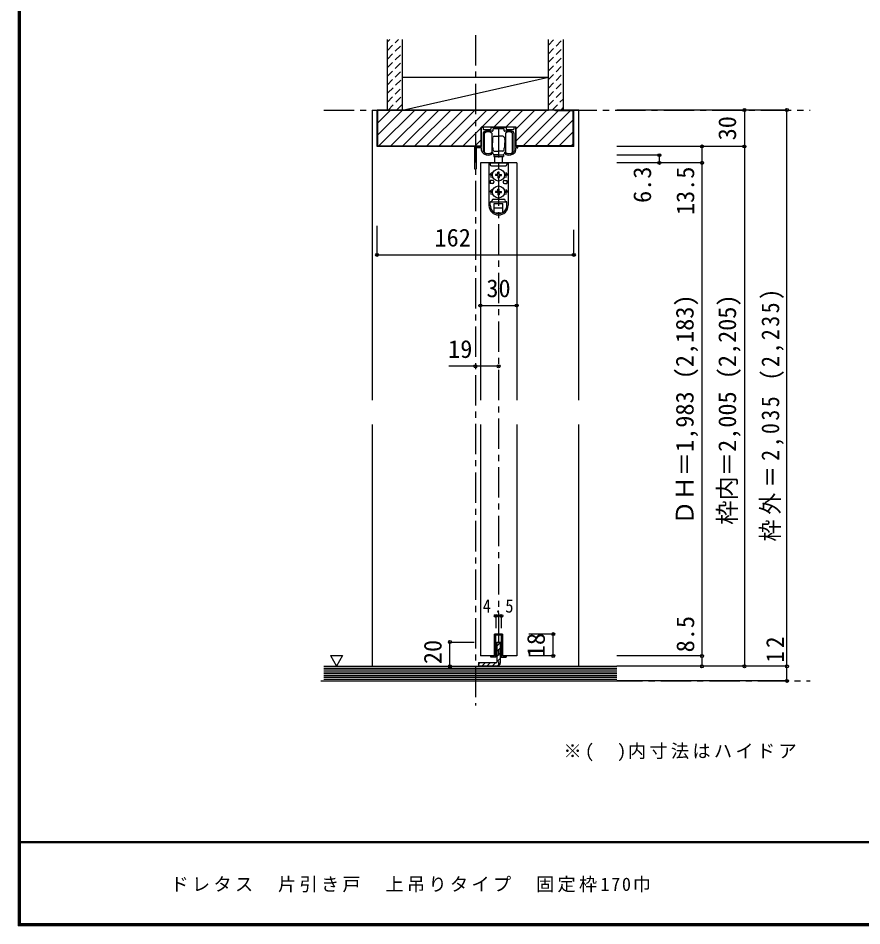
# Model space of a CAD drawing. Units: millimetres, scale not verified. Extents: x -973 to 977, y -718 to 696.
# Drawn here: x -973 to -279, y -701 to 46 of the extents above; entities that cross this region are included whole.
import ezdxf
from ezdxf.enums import TextEntityAlignment as Align

# ---------------------------------------------------------------- set-up
doc = ezdxf.new("R2010")
doc.units = ezdxf.units.MM
doc.header["$LTSCALE"] = 5
doc.header["$PDMODE"] = 32
doc.header["$PDSIZE"] = 2.5
doc.linetypes.add('CHAIN1', pattern=[8, 5, -1, 1, -1])
doc.linetypes.add('DASHED1', pattern=[1.8, 1.2, -0.6])
for name, color, linetype in [('0-1_通り芯', 4, 'CHAIN1'), ('0-2_柱', 3, 'Continuous'), ('0-3_仕上げ', 2, 'Continuous'), ('0-4_枠', 3, 'Continuous'), ('0-6_扉', 2, 'Continuous'), ('0-7_金物', 7, 'Continuous'), ('0-A_文字', 3, 'Continuous'), ('0-B_寸法', 7, 'Continuous'), ('0-C_ハッチ', 4, 'DASHED1'), ('F-1_枠', 6, 'Continuous'), ('F-A_文字', 7, 'Continuous')]:
    doc.layers.add(name, color=color, linetype=linetype)
doc.styles.add('ＭＳ ゴシック', font='')
doc.styles.get('ＭＳ ゴシック').set_extended_font_data('MS Gothic')

msp = doc.modelspace()

# ---------------------------------------------------------------- linework, layer by layer
at = {"layer": '0-1_通り芯'}
for p, q in [((-596.758, 32.5), (-596.758, -519.308)), ((-721.758, -29.151), (-321.258, -29.151)), ((-577.758, -43.151), (-577.758, -487.151)), ((-724.148, -499.151), (-321.258, -499.151))]:
    msp.add_line(p, q, dxfattribs=at)
at = {"layer": '0-2_柱'}
for p, q in [((-656.758, -2.151), (-536.758, -2.151)), ((-656.758, -29.151), (-536.758, -29.151))]:
    msp.add_line(p, q, dxfattribs=at)
at = {"layer": '0-2_柱', "color": 7}
msp.add_line((-656.758, -29.151), (-536.758, -2.151), dxfattribs=at)
at = {"layer": '0-3_仕上げ'}
for p, q in [((-669.258, -29.151), (-669.258, 28.849)), ((-656.758, -29.151), (-656.758, 28.849)), ((-536.758, -29.151), (-536.758, 28.849)), ((-524.258, -29.151), (-524.258, 28.849)), ((-721.758, -487.151), (-480.258, -487.151)), ((-721.758, -499.151), (-480.258, -499.151))]:
    msp.add_line(p, q, dxfattribs=at)
at = {"layer": '0-3_仕上げ', "color": 7}
for p, q in [((-721.758, -488.651), (-480.258, -488.651)), ((-721.758, -490.151), (-480.258, -490.151)), ((-721.758, -491.651), (-480.258, -491.651)), ((-721.758, -493.151), (-480.258, -493.151)), ((-721.758, -494.651), (-480.258, -494.651)), ((-721.758, -496.151), (-480.258, -496.151)), ((-721.758, -497.651), (-480.258, -497.651))]:
    msp.add_line(p, q, dxfattribs=at)
at = {"layer": '0-4_枠', "color": 4}
for p, q in [((-681.758, -29.151), (-681.758, -268.151)), ((-681.758, -29.151), (-677.758, -29.151)), ((-511.758, -29.151), (-515.758, -29.151)), ((-511.758, -268.151), (-511.758, -29.151)), ((-681.758, -288.151), (-681.758, -487.151)), ((-511.758, -487.151), (-511.758, -288.151))]:
    msp.add_line(p, q, dxfattribs=at)
at = {"layer": '0-4_枠'}
for p, q in [((-515.758, -29.151), (-677.758, -29.151)), ((-677.758, -59.151), (-677.758, -29.151)), ((-655.258, -29.651), (-677.258, -29.651)), ((-677.258, -58.651), (-677.258, -29.651)), ((-655.258, -29.151), (-655.258, -29.651)), ((-530.758, -29.651), (-530.758, -29.151)), ((-530.758, -29.651), (-516.258, -29.651)), ((-516.258, -58.651), (-516.258, -29.651)), ((-515.758, -59.151), (-515.758, -29.151)), ((-592.158, -59.151), (-592.158, -43.151)), ((-592.158, -59.151), (-677.758, -59.151)), ((-677.258, -58.651), (-592.158, -58.651)), ((-516.258, -58.651), (-563.358, -58.651)), ((-515.758, -59.151), (-563.358, -59.151))]:
    msp.add_line(p, q, dxfattribs=at)
msp.add_lwpolyline([(-563.358, -59.151), (-563.358, -43.151), (-592.158, -43.151)], dxfattribs=at)
at = {"layer": '0-6_扉', "color": 6}
for p, q in [((-562.758, -72.651), (-592.758, -72.651)), ((-592.758, -72.651), (-592.758, -268.151)), ((-562.758, -72.651), (-562.758, -268.151)), ((-592.758, -288.151), (-592.758, -478.651)), ((-562.758, -288.151), (-562.758, -478.651)), ((-581.008, -460.651), (-581.008, -478.651)), ((-574.508, -460.651), (-581.008, -460.651)), ((-574.508, -460.651), (-574.508, -478.651)), ((-581.008, -478.651), (-592.758, -478.651)), ((-562.758, -478.651), (-574.508, -478.651))]:
    msp.add_line(p, q, dxfattribs=at)
at = {"layer": '0-7_金物'}
for p, q in [((-591.758, -59.151), (-591.758, -43.651)), ((-591.258, -43.151), (-591.058, -43.151)), ((-590.558, -43.651), (-590.558, -44.651)), ((-583.908, -44.651), (-583.908, -43.651)), ((-583.408, -43.151), (-572.108, -43.151)), ((-578.058, -44.651), (-582.108, -44.651)), ((-577.758, -44.351), (-578.058, -44.651)), ((-577.458, -44.651), (-577.758, -44.351)), ((-573.408, -44.651), (-577.458, -44.651)), ((-571.608, -43.651), (-571.608, -44.651)), ((-564.958, -44.651), (-564.958, -43.651)), ((-564.458, -43.151), (-564.258, -43.151)), ((-563.758, -43.651), (-563.758, -59.151)), ((-590.558, -48.651), (-590.558, -62.774)), ((-590.058, -45.151), (-584.408, -45.151)), ((-589.358, -64.151), (-589.358, -48.151)), ((-582.708, -46.651), (-588.558, -46.651)), ((-583.358, -48.151), (-583.358, -56.151)), ((-583.358, -52.151), (-583.058, -52.151)), ((-582.858, -52.351), (-583.058, -52.151)), ((-582.758, -52.151), (-582.858, -52.151)), ((-582.858, -52.151), (-582.858, -56.151)), ((-582.408, -44.951), (-582.408, -46.351)), ((-581.258, -50.651), (-577.758, -50.651)), ((-574.258, -50.651), (-577.758, -50.651)), ((-573.108, -46.351), (-573.108, -44.951)), ((-566.958, -46.651), (-572.808, -46.651)), ((-572.758, -52.151), (-572.658, -52.151)), ((-572.658, -52.351), (-572.458, -52.151)), ((-572.658, -52.151), (-572.658, -56.151)), ((-572.158, -52.151), (-572.458, -52.151)), ((-572.158, -48.151), (-572.158, -56.151)), ((-571.108, -45.151), (-565.458, -45.151)), ((-566.158, -64.151), (-566.158, -48.151)), ((-564.958, -62.774), (-564.958, -48.651)), ((-597.358, -77.551), (-597.358, -59.351)), ((-597.158, -59.151), (-591.758, -59.151)), ((-583.358, -53.651), (-582.858, -53.651)), ((-583.358, -56.151), (-583.358, -64.151)), ((-583.358, -58.651), (-582.858, -58.651)), ((-583.058, -53.651), (-582.858, -53.451)), ((-582.858, -58.851), (-583.058, -58.651)), ((-582.858, -60.151), (-582.858, -56.151)), ((-572.458, -53.651), (-572.658, -53.451)), ((-572.158, -53.651), (-572.658, -53.651)), ((-572.658, -60.151), (-572.658, -56.151)), ((-572.158, -58.651), (-572.658, -58.651)), ((-572.658, -58.851), (-572.458, -58.651)), ((-572.158, -56.151), (-572.158, -64.151)), ((-563.758, -59.151), (-562.358, -59.151)), ((-596.158, -60.551), (-596.158, -77.551)), ((-591.758, -60.351), (-595.958, -60.351)), ((-591.758, -62.617), (-591.758, -60.351)), ((-583.358, -60.151), (-583.058, -60.151)), ((-583.258, -64.651), (-583.258, -64.908)), ((-582.858, -59.951), (-583.058, -60.151)), ((-582.758, -60.151), (-582.858, -60.151)), ((-582.258, -62.151), (-582.258, -60.651)), ((-581.258, -63.151), (-577.758, -63.151)), ((-577.758, -66.151), (-581.258, -66.151)), ((-580.758, -66.151), (-580.758, -66.451)), ((-574.258, -63.151), (-577.758, -63.151)), ((-577.758, -66.151), (-574.258, -66.151)), ((-574.758, -66.151), (-574.758, -66.451)), ((-573.758, -66.451), (-573.758, -67.451)), ((-573.258, -62.151), (-573.258, -60.651)), ((-572.758, -60.151), (-572.658, -60.151)), ((-572.658, -59.951), (-572.458, -60.151)), ((-572.158, -60.151), (-572.458, -60.151)), ((-572.258, -64.908), (-572.258, -64.651)), ((-563.758, -60.351), (-563.758, -62.617)), ((-562.358, -60.351), (-563.758, -60.351)), ((-585.657, -72.651), (-585.657, -107.551)), ((-585.614, -72.651), (-569.814, -72.651)), ((-584.657, -72.651), (-584.657, -74.151)), ((-581.758, -67.451), (-573.758, -67.451)), ((-580.758, -72.651), (-580.758, -67.451)), ((-574.758, -67.451), (-574.758, -72.651)), ((-570.857, -72.651), (-570.857, -74.151)), ((-569.857, -72.651), (-569.857, -107.551)), ((-583.414, -80.651), (-585.257, -82.651)), ((-583.657, -75.151), (-571.857, -75.151)), ((-578.276, -82.132), (-580.207, -82.165)), ((-580.207, -82.165), (-580.207, -83.137)), ((-578.276, -82.132), (-578.243, -80.201)), ((-577.271, -80.201), (-578.243, -80.201)), ((-577.237, -82.132), (-577.271, -80.201)), ((-577.237, -82.132), (-575.307, -82.165)), ((-575.307, -83.137), (-575.307, -82.165)), ((-572.1, -80.651), (-570.257, -82.651)), ((-584.157, -82.651), (-585.257, -82.651)), ((-582.657, -87.151), (-584.657, -87.151)), ((-584.657, -87.151), (-584.657, -89.651)), ((-582.657, -89.651), (-584.657, -89.651)), ((-581.657, -88.151), (-581.657, -88.651)), ((-578.276, -83.171), (-580.207, -83.137)), ((-578.276, -83.171), (-578.243, -85.101)), ((-578.243, -85.101), (-577.271, -85.101)), ((-577.237, -83.171), (-577.271, -85.101)), ((-577.237, -83.171), (-575.307, -83.137)), ((-573.857, -88.151), (-573.857, -88.651)), ((-572.857, -87.151), (-570.857, -87.151)), ((-572.857, -89.651), (-570.857, -89.651)), ((-571.357, -82.651), (-570.257, -82.651)), ((-570.857, -87.151), (-570.857, -89.651)), ((-583.414, -94.651), (-585.257, -96.651)), ((-584.157, -96.651), (-585.257, -96.651)), ((-578.276, -96.132), (-580.207, -96.165)), ((-580.207, -96.165), (-580.207, -97.137)), ((-578.276, -97.171), (-580.207, -97.137)), ((-578.276, -96.132), (-578.243, -94.201)), ((-577.271, -94.201), (-578.243, -94.201)), ((-577.237, -96.132), (-577.271, -94.201)), ((-577.237, -96.132), (-575.307, -96.165)), ((-577.237, -97.171), (-575.307, -97.137)), ((-575.307, -97.137), (-575.307, -96.165)), ((-572.1, -94.651), (-570.257, -96.651)), ((-571.357, -96.651), (-570.257, -96.651)), ((-582.157, -102.651), (-573.357, -102.651)), ((-578.276, -97.171), (-578.243, -99.101)), ((-578.243, -99.101), (-577.271, -99.101)), ((-577.237, -97.171), (-577.271, -99.101)), ((-584.657, -107.551), (-584.657, -105.151)), ((-584.157, -104.651), (-571.357, -104.651)), ((-581.257, -113.498), (-581.257, -106.151)), ((-581.257, -106.151), (-574.257, -106.151)), ((-581.257, -109.651), (-574.257, -109.651)), ((-574.257, -113.498), (-574.257, -106.151)), ((-570.857, -107.551), (-570.857, -105.151)), ((-580.785, -113.751), (-574.729, -113.751)), ((-581.008, -478.651), (-581.008, -460.651)), ((-581.008, -460.651), (-574.508, -460.651)), ((-580.008, -479.651), (-580.008, -461.651)), ((-575.508, -461.651), (-580.008, -461.651)), ((-575.508, -461.651), (-575.508, -479.651)), ((-574.508, -460.651), (-574.508, -478.651)), ((-584.008, -478.651), (-581.008, -478.651)), ((-584.008, -479.651), (-584.008, -478.651)), ((-580.008, -479.651), (-584.008, -479.651)), ((-575.508, -479.651), (-571.508, -479.651)), ((-574.508, -478.651), (-571.508, -478.651)), ((-571.508, -478.651), (-571.508, -479.651))]:
    msp.add_line(p, q, dxfattribs=at)
at = {"layer": '0-7_金物', "color": 3}
for p, q in [((-579.258, -467.151), (-576.258, -467.151)), ((-579.258, -467.151), (-579.258, -484.151)), ((-576.258, -484.151), (-576.258, -467.151)), ((-594.258, -484.151), (-594.258, -487.151)), ((-594.258, -484.151), (-579.258, -484.151)), ((-579.258, -487.151), (-594.258, -487.151))]:
    msp.add_line(p, q, dxfattribs=at)
at = {"layer": '0-7_金物'}
msp.add_lwpolyline([(-573.758, -66.451), (-581.758, -66.451), (-581.758, -67.451)], dxfattribs=at)
for centre in [(-577.757, -82.651), (-577.757, -96.651)]:
    msp.add_circle(centre, 5, dxfattribs=at)
for centre, radius, start, end in [((-591.258, -43.651), 0.5, 90, 180), ((-591.058, -43.651), 0.5, 360, 90), ((-590.058, -44.651), 0.5, 180, 270), ((-584.408, -44.651), 0.5, 270, 0), ((-583.408, -43.651), 0.5, 90, 180), ((-582.108, -44.951), 0.3, 90, 180), ((-573.408, -44.951), 0.3, 0, 90), ((-572.108, -43.651), 0.5, 0, 90), ((-571.108, -44.651), 0.5, 180, 270), ((-565.458, -44.651), 0.5, 270, 360), ((-564.458, -43.651), 0.5, 90, 180), ((-564.258, -43.651), 0.5, 0, 90), ((-588.558, -48.651), 2, 90, 180), ((-586.358, -52.151), 5, 53.1301, 126.8699), ((-582.758, -51.651), 0.5, 270, 0), ((-582.708, -46.351), 0.3, 270, 360), ((-581.258, -51.651), 1, 90, 180), ((-574.258, -51.651), 1, 0, 90), ((-572.758, -51.651), 0.5, 180, 270), ((-572.808, -46.351), 0.3, 180, 270), ((-569.158, -52.151), 5, 53.1301, 126.8699), ((-566.958, -48.651), 2, 0, 90), ((-597.158, -59.351), 0.2, 90, 180), ((-562.358, -59.751), 0.6, 270, 90), ((-595.958, -60.551), 0.2, 90, 180), ((-589.758, -62.617), 2, 180, 215.95057), ((-586.358, -60.151), 6.2, 215.95057, 293.81884), ((-590.258, -62.774), 0.3, 180, 213.92311), ((-586.358, -60.151), 5, 213.92311, 301.89079), ((-586.358, -60.151), 5, 233.1301, 306.8699), ((-584.258, -64.908), 1, 293.81884, 0), ((-583.558, -64.651), 0.3, 360, 121.89079), ((-584.258, -65.151), 2, 0, 63.25632), ((-582.758, -60.651), 0.5, 0, 90), ((-581.258, -62.151), 1, 180, 270), ((-581.258, -65.151), 1, 180, 270), ((-574.258, -62.151), 1, 270, 0), ((-574.258, -65.151), 1, 270, 0), ((-572.758, -60.651), 0.5, 90, 180), ((-571.258, -65.151), 2, 116.74368, 180), ((-571.958, -64.651), 0.3, 58.10921, 180), ((-571.258, -64.908), 1, 180, 246.18116), ((-569.158, -60.151), 5, 233.1301, 306.8699), ((-569.158, -60.151), 5, 238.10921, 326.07689), ((-569.158, -60.151), 6.2, 246.18116, 324.04943), ((-565.258, -62.774), 0.3, 326.07689, 360), ((-565.758, -62.617), 2, 324.04943, 360), ((-583.657, -74.151), 1, 180, 270), ((-571.857, -74.151), 1, 270, 0), ((-596.758, -77.551), 0.6, 180, 0), ((-577.757, -82.651), 6.4, 167.82427, 198.20996), ((-577.757, -82.651), 6.4, 341.79004, 12.17573), ((-582.657, -88.151), 1, 0, 90), ((-582.657, -88.651), 1, 270, 0), ((-572.857, -88.151), 1, 90, 180), ((-572.857, -88.651), 1, 180, 270), ((-577.757, -96.651), 6.4, 167.82427, 198.20996), ((-577.757, -96.651), 6.4, 341.79004, 12.17573), ((-584.157, -103.651), 1, 270, 0), ((-582.157, -103.651), 1, 90, 180), ((-573.357, -103.651), 1, 0, 90), ((-571.357, -103.651), 1, 180, 270), ((-577.757, -107.751), 7.9, 180, 0), ((-584.157, -105.151), 0.5, 90, 180), ((-577.757, -107.551), 6.9, 180, 0), ((-571.357, -105.151), 0.5, 0, 90)]:
    msp.add_arc(centre, radius, start, end, dxfattribs=at)
at = {"layer": '0-7_金物', "color": 3}
msp.add_arc((-579.258, -484.151), 3, 270, 0, dxfattribs=at)
at = {"layer": '0-A_文字', "color": 7}
for p, q in [((-716.193, -478.338), (-706.193, -478.338)), ((-716.193, -478.338), (-711.193, -486.998)), ((-706.193, -478.338), (-711.193, -486.998))]:
    msp.add_line(p, q, dxfattribs=at)
at = {"layer": '0-B_寸法', "color": 4}
for p, q in [((-340.258, -29.151), (-480.258, -29.151)), ((-375.258, -29.151), (-375.258, -487.151)), ((-340.258, -499.151), (-340.258, -29.151)), ((-375.258, -59.151), (-480.258, -59.151)), ((-410.258, -59.151), (-410.258, -487.151)), ((-445.258, -66.351), (-480.258, -66.351)), ((-445.258, -72.651), (-445.258, -66.351)), ((-410.258, -72.651), (-480.258, -72.651)), ((-677.758, -148.455), (-677.758, -124.397)), ((-515.758, -148.455), (-515.758, -127.897)), ((-677.758, -148.455), (-515.758, -148.455)), ((-592.758, -190.151), (-562.758, -190.151)), ((-577.758, -240.151), (-618.758, -240.151)), ((-580.008, -445.651), (-580.008, -455.651)), ((-580.008, -445.651), (-575.508, -445.651)), ((-575.508, -445.651), (-575.508, -455.651)), ((-532.758, -460.651), (-552.758, -460.651)), ((-532.758, -478.651), (-532.758, -460.651)), ((-617.758, -487.151), (-617.758, -467.151)), ((-617.758, -467.151), (-597.758, -467.151)), ((-532.758, -478.651), (-552.758, -478.651)), ((-410.258, -478.651), (-480.258, -478.651)), ((-617.758, -487.151), (-597.758, -487.151)), ((-340.258, -487.151), (-480.258, -487.151)), ((-340.258, -499.151), (-480.258, -499.151))]:
    msp.add_line(p, q, dxfattribs=at)
at = {"layer": '0-B_寸法'}
for p in [(-375.258, -29.151), (-340.258, -29.151), (-410.258, -59.151), (-375.258, -59.151), (-445.258, -66.351), (-445.258, -72.651), (-410.258, -72.651), (-677.758, -148.455), (-515.758, -148.455), (-592.758, -190.151), (-562.758, -190.151), (-596.758, -240.151), (-577.758, -240.151), (-580.008, -445.651), (-575.508, -445.651), (-532.758, -460.651), (-617.758, -467.151), (-532.758, -478.651), (-410.258, -478.651), (-617.758, -487.151), (-410.258, -487.151), (-375.258, -487.151), (-375.258, -487.151), (-340.258, -487.151), (-340.258, -499.151)]:
    msp.add_point(p, dxfattribs=at)
at = {"layer": '0-C_ハッチ'}
for p, q in [((-669.229, 26.954), (-667.334, 28.849)), ((-669.229, 19.882), (-660.263, 28.849)), ((-669.229, 12.811), (-656.729, 25.311)), ((-536.758, 24.245), (-532.154, 28.849)), ((-536.758, 17.174), (-525.083, 28.849)), ((-536.758, 10.103), (-524.258, 22.603)), ((-669.229, 5.74), (-656.729, 18.24)), ((-536.758, 3.032), (-524.258, 15.532)), ((-669.229, -1.331), (-656.729, 11.169)), ((-536.758, -4.039), (-524.258, 8.461)), ((-669.229, -8.402), (-656.729, 4.098)), ((-536.758, -11.11), (-524.258, 1.39)), ((-668.908, -15.151), (-656.729, -2.973)), ((-536.758, -18.181), (-524.258, -5.681)), ((-669.258, -22.572), (-656.729, -10.044)), ((-536.758, -25.252), (-524.258, -12.752)), ((-668.766, -29.151), (-656.729, -17.115)), ((-533.586, -29.151), (-524.258, -19.823)), ((-661.695, -29.151), (-656.729, -24.186)), ((-526.515, -29.151), (-524.258, -26.894))]:
    msp.add_line(p, q, dxfattribs=at)
at = {"layer": '0-C_ハッチ', "linetype": 'Continuous'}
for p, q in [((-677.258, -29.925), (-676.984, -29.651)), ((-677.258, -39.825), (-667.084, -29.651)), ((-677.258, -49.724), (-657.185, -29.651)), ((-676.285, -58.651), (-646.785, -29.151)), ((-666.386, -58.651), (-636.886, -29.151)), ((-656.486, -58.651), (-626.986, -29.151)), ((-646.587, -58.651), (-617.087, -29.151)), ((-636.687, -58.651), (-607.187, -29.151)), ((-626.788, -58.651), (-597.288, -29.151)), ((-616.888, -58.651), (-587.388, -29.151)), ((-591.489, -43.151), (-577.489, -29.151)), ((-581.589, -43.151), (-567.589, -29.151)), ((-571.69, -43.151), (-557.69, -29.151)), ((-563.358, -44.718), (-547.79, -29.151)), ((-563.358, -54.618), (-538.258, -29.518)), ((-528.491, -29.651), (-557.491, -58.651)), ((-547.592, -58.651), (-518.592, -29.651)), ((-537.692, -58.651), (-516.258, -37.216)), ((-606.989, -58.651), (-592.158, -43.82)), ((-527.793, -58.651), (-516.258, -47.116)), ((-597.089, -58.651), (-592.158, -53.719)), ((-517.893, -58.651), (-516.258, -57.015)), ((-579.258, -470.634), (-576.258, -467.634)), ((-579.258, -474.876), (-576.258, -471.876)), ((-579.258, -479.119), (-576.258, -476.119)), ((-594.258, -485.634), (-592.775, -484.151)), ((-591.533, -487.151), (-588.533, -484.151)), ((-587.29, -487.151), (-584.29, -484.151)), ((-583.047, -487.151), (-580.047, -484.151)), ((-579.258, -483.362), (-576.258, -480.362)), ((-578.764, -487.111), (-576.298, -484.644))]:
    msp.add_line(p, q, dxfattribs=at)
at = {"layer": 'F-1_枠'}
for p, q in [((-973.347, 695.833), (-973.347, -700.833)), ((-972.514, 695.833), (-972.514, -700.833)), ((-971.68, 695.833), (-971.68, -700.833)), ((976.653, -631.667), (-973.347, -631.667)), ((976.653, -632.5), (-973.347, -632.5)), ((976.653, -699.167), (-973.347, -699.167)), ((976.653, -700), (-973.347, -700)), ((976.653, -700.833), (-973.347, -700.833))]:
    msp.add_line(p, q, dxfattribs=at)

# ---------------------------------------------------------------- texts
at = {"layer": '0-A_文字', "color": 7, "insert": (-524.319, -565.281), "char_height": 11, "attachment_point": 7, "style": 'ＭＳ ゴシック'}
msp.add_mtext('\\T1.18;※(\u3000)内寸法はハイドア', dxfattribs=at)
at = {"layer": '0-B_寸法', "style": 'ＭＳ ゴシック'}
for s, p in [('30', (-377.758, -54.151)), ('6.3', (-447.758, -105.651)), ('13.5', (-412.258, -115.651)), ('ＤＨ＝1,983 (2,183)', (-412.758, -370.651)), ('枠内＝2,005 (2,205)', (-377.758, -370.651)), ('8.5', (-412.258, -475.651)), ('18', (-535.258, -479.651)), ('20', (-620.258, -485.358))]:
    msp.add_text(s, height=14.66, rotation=90, dxfattribs=at).set_placement(p, align=Align.BOTTOM_LEFT)
for s, p in [('162', (-630.481, -145.955)), ('30', (-587.758, -187.651)), ('19', (-619.258, -237.651))]:
    msp.add_text(s, height=14.66, dxfattribs=at).set_placement(p, align=Align.BOTTOM_LEFT)
at = {"layer": '0-B_寸法', "char_height": 14.66, "attachment_point": 7, "rotation": 90, "style": 'ＭＳ ゴシック'}
for s, insert in [('\\T1.23;\\W0.9;枠外＝2,035\\~(2,235)', (-342.758, -384.401)), ('\\T1.27;\\W0.95;12', (-342.758, -484.151))]:
    msp.add_mtext(s, dxfattribs=dict(at, insert=insert))
at = {"layer": '0-B_寸法', "insert": (-590.758, -443.151), "char_height": 11, "attachment_point": 7, "style": 'ＭＳ ゴシック'}
msp.add_mtext('\\T1.38;\\W0.9;4.5', dxfattribs=at)
at = {"layer": 'F-A_文字', "insert": (-847.938, -673.333), "char_height": 11, "attachment_point": 7, "style": 'ＭＳ ゴシック'}
msp.add_mtext('\\T1.18;ドレタス\u3000片引き戸\u3000上吊りタイプ\u3000固定枠170巾', dxfattribs=at)

doc.saveas('drawing.dxf')
